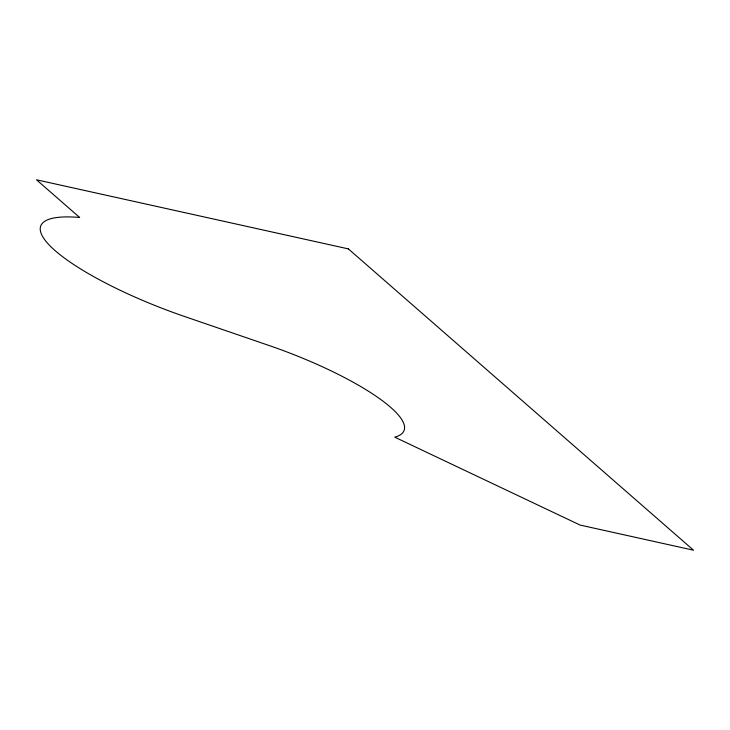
<?xml version="1.0" encoding="UTF-8"?>
<svg xmlns="http://www.w3.org/2000/svg" width="730" height="730" viewBox="0 0 730 730"><rect width="100%" height="100%" fill="white"/><g stroke="black" fill="none" stroke-linecap="round" stroke-linejoin="round"><path stroke-width="1.09" d="M348.365 248.893L36.5 179.799L79.643 217.467A147.478 34.182 20.7 0 0 52.286 248.054A147.478 34.182 20.7 0 0 184.809 316.583L269.133 345.527A138.162 32.02 20.7 0 1 394.784 437.179L580.095 525.071L693.5 550.201L348.365 248.893"/></g></svg>
